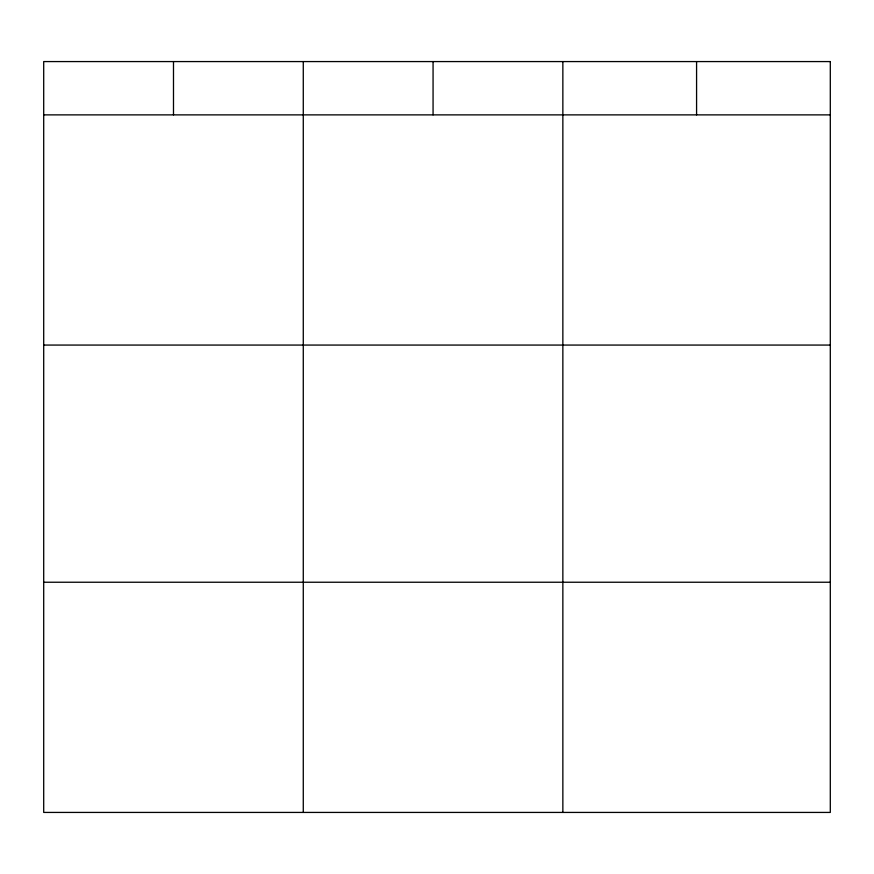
<?xml version="1.0" encoding="UTF-8"?>
<svg xmlns="http://www.w3.org/2000/svg" width="874" height="874" viewBox="0 0 874 874"><rect width="100%" height="100%" fill="white"/><g stroke="black" fill="none" stroke-linecap="round" stroke-linejoin="round"><path stroke-width="1.31" d="M43.7 114.876L830.3 114.876M43.7 345.066L830.3 345.066M43.7 582.237L830.3 582.237M696.578 61.573L696.578 114.876M562.856 61.573L562.856 812.427M433.067 61.573L433.067 114.876M303.278 61.573L303.278 812.427M173.489 61.573L173.489 114.876M830.3 61.573L43.7 61.573L43.7 812.427L830.3 812.427L830.3 61.573"/></g></svg>
